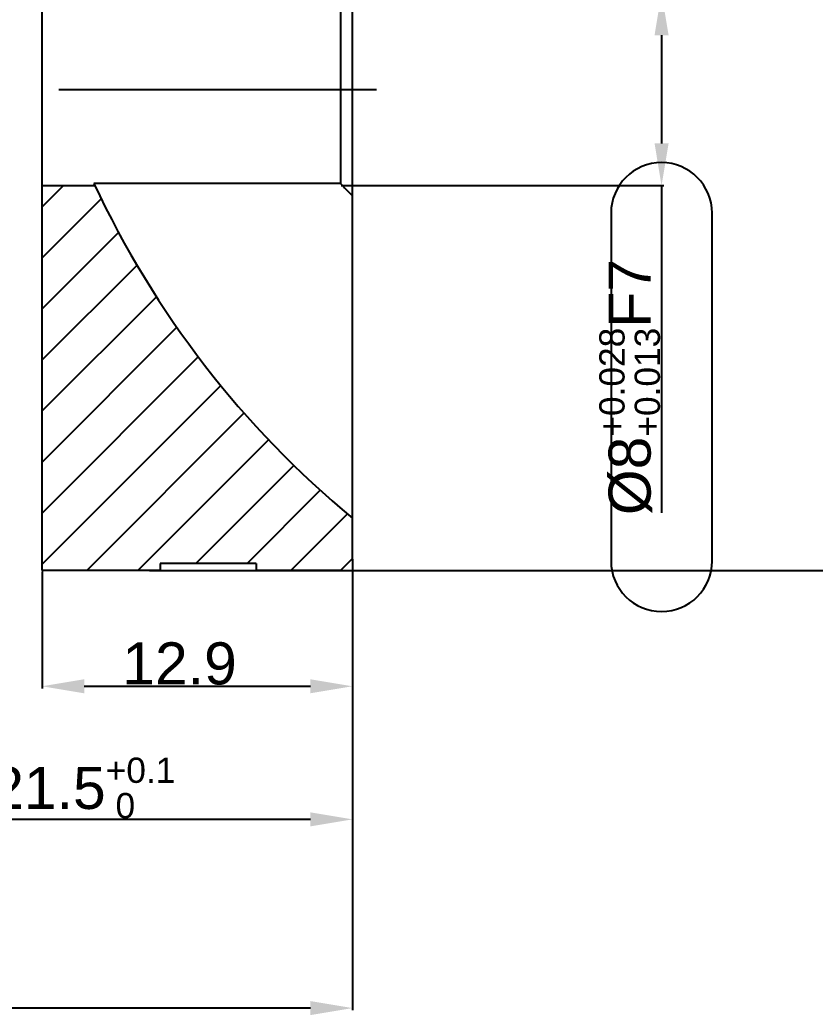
# Model space of a CAD drawing. Header units: millimetres. Extents: x -3183 to 3067, y 1033 to 2218.
# Drawn here: x 2814.7 to 2880.8, y 1693.5 to 1776.2 of the extents above; entities that cross this region are included whole.
import ezdxf

# ---------------------------------------------------------------- set-up
doc = ezdxf.new("R2010")
doc.units = ezdxf.units.MM
doc.linetypes.add('CENTER', pattern=[50.8, 31.75, -6.35, 6.35, -6.35])
doc.layers.add('BEMASSUNGEN', color=7, linetype='Continuous')
doc.layers.add('DEFAULT_1', color=7, linetype='CENTER')
doc.styles.get("Standard").update_dxf_attribs({"font": 'arial.ttf'})
doc.dimstyles.new('DIMSTYLE_1', dxfattribs={"dimtxt": 3.5, "dimasz": 3.5, "dimexe": 0.18, "dimexo": 0.0625, "dimgap": 0.09, "dimtad": 1, "dimdec": 3, "dimlfac": 0.5, "dimdsep": 46, "dimtxsty": 'Standard', "dimcen": 0.09, "dimadec": 0, "dimazin": 0, "dimtp": 0.3, "dimtm": 0.3, "dimtfac": 1, "dimtdec": 3, "dimtofl": 0, "dimtmove": 0, "dimatfit": 3, "dimfxl": 1, "dimtolj": 1, "dimarcsym": 0})
doc.dimstyles.new('DIMSTYLE_2', dxfattribs={"dimtxt": 3.5, "dimasz": 3.5, "dimexe": 0.18, "dimexo": 0.0625, "dimgap": 0.09, "dimtad": 1, "dimdec": 3, "dimlfac": 0.5, "dimdsep": 46, "dimtxsty": 'Standard', "dimcen": 0.09, "dimadec": 0, "dimazin": 0, "dimtp": 0.2, "dimtm": 0.2, "dimtfac": 1, "dimtdec": 3, "dimtofl": 0, "dimtmove": 0, "dimatfit": 3, "dimfxl": 1, "dimtolj": 1, "dimarcsym": 0})
doc.dimstyles.new('DIMSTYLE_3', dxfattribs={"dimtxt": 3.5, "dimasz": 3.5, "dimexe": 0.18, "dimexo": 0.0625, "dimgap": 0.09, "dimtad": 1, "dimlfac": 0.5, "dimdsep": 46, "dimtxsty": 'Standard', "dimcen": 0.09, "dimadec": 0, "dimazin": 0, "dimtol": 1, "dimtp": 0.1, "dimtfac": 0.6, "dimtofl": 0, "dimtmove": 0, "dimatfit": 3, "dimfxl": 1, "dimtolj": 1, "dimarcsym": 0})
doc.dimstyles.new('DIMSTYLE_4', dxfattribs={"dimtxt": 3.5, "dimasz": 3.5, "dimexe": 0.18, "dimexo": 0.0625, "dimgap": 0.09, "dimtad": 1, "dimdec": 3, "dimlfac": 0.5, "dimdsep": 46, "dimtxsty": 'Standard', "dimcen": 0.09, "dimadec": 0, "dimazin": 0, "dimtol": 1, "dimtp": 0.1, "dimtm": 0.1, "dimtfac": 1, "dimtdec": 3, "dimtofl": 0, "dimtmove": 0, "dimatfit": 3, "dimfxl": 1, "dimtolj": 1, "dimarcsym": 0})
doc.dimstyles.new('DIMSTYLE_7', dxfattribs={"dimtxt": 3.5, "dimasz": 3.5, "dimexe": 0.18, "dimexo": 0.0625, "dimgap": 0.09, "dimtad": 1, "dimdec": 4, "dimlfac": 0.5, "dimdsep": 46, "dimtxsty": 'Standard', "dimcen": 0.09, "dimadec": 0, "dimazin": 0, "dimtol": 1, "dimtp": 0.028, "dimtm": -0.013, "dimtfac": 0.6, "dimtdec": 4, "dimtofl": 0, "dimtmove": 0, "dimatfit": 3, "dimfxl": 1, "dimtolj": 1, "dimarcsym": 0})

# ---------------------------------------------------------------- blocks, each defined once
blk = doc.blocks.new('*D128')
at = {"layer": 'BEMASSUNGEN', "color": 0, "linetype": 'Continuous', "lineweight": -2, "transparency": 16777216}
for p, q in [((2718.319, 1731.429), (2718.319, 1693.915)), ((2842.319, 1731.396), (2842.319, 1693.915)), ((2838.819, 1694.095), (2721.819, 1694.095))]:
    blk.add_line(p, q, dxfattribs=at)
at = {"layer": 'BEMASSUNGEN', "color": 0, "linetype": 'Continuous', "transparency": 16777216}
for points in [[(2721.819, 1694.678), (2721.819, 1693.512), (2718.319, 1694.095)], [(2838.819, 1694.678), (2838.819, 1693.512), (2842.319, 1694.095)]]:
    blk.add_solid(points, dxfattribs=at)
at = {"layer": 'Defpoints', "color": 0, "linetype": 'Continuous', "transparency": 16777216}
for p in [(2718.319, 1731.492), (2842.319, 1731.459), (2718.319, 1694.095)]:
    blk.add_point(p, dxfattribs=at)
at = {"layer": 'BEMASSUNGEN', "color": 0, "linetype": 'Continuous', "transparency": 16777216, "insert": (2781.641, 1695.972), "char_height": 3.5, "attachment_point": 5}
blk.add_mtext('\\A1;62', dxfattribs=at)
blk = doc.blocks.new('*D130')
at = {"layer": 'BEMASSUNGEN', "color": 0, "linetype": 'Continuous', "lineweight": -2, "transparency": 16777216}
for p, q in [((2842.319, 1731.396), (2842.319, 1720.662)), ((2816.519, 1730.396), (2816.519, 1720.662)), ((2820.019, 1720.842), (2838.819, 1720.842))]:
    blk.add_line(p, q, dxfattribs=at)
at = {"layer": 'BEMASSUNGEN', "color": 0, "linetype": 'Continuous', "transparency": 16777216}
for points in [[(2820.019, 1721.425), (2820.019, 1720.259), (2816.519, 1720.842)], [(2838.819, 1721.425), (2838.819, 1720.259), (2842.319, 1720.842)]]:
    blk.add_solid(points, dxfattribs=at)
at = {"layer": 'Defpoints', "color": 0, "linetype": 'Continuous', "transparency": 16777216}
for p in [(2842.319, 1731.459), (2816.519, 1730.459), (2842.319, 1720.842)]:
    blk.add_point(p, dxfattribs=at)
at = {"layer": 'BEMASSUNGEN', "color": 0, "linetype": 'Continuous', "transparency": 16777216, "insert": (2827.943, 1722.719), "char_height": 3.5, "attachment_point": 5}
blk.add_mtext('\\A1;12.9', dxfattribs=at)
blk = doc.blocks.new('*D138')
at = {"layer": 'BEMASSUNGEN', "color": 0, "linetype": 'Continuous', "lineweight": -2, "transparency": 16777216}
for p, q in [((2799.319, 1736.758), (2799.319, 1709.6)), ((2842.319, 1730.396), (2842.319, 1709.6)), ((2838.819, 1709.78), (2802.819, 1709.78))]:
    blk.add_line(p, q, dxfattribs=at)
at = {"layer": 'BEMASSUNGEN', "color": 0, "linetype": 'Continuous', "transparency": 16777216}
for points in [[(2802.819, 1710.363), (2802.819, 1709.196), (2799.319, 1709.78)], [(2838.819, 1710.363), (2838.819, 1709.196), (2842.319, 1709.78)]]:
    blk.add_solid(points, dxfattribs=at)
at = {"layer": 'Defpoints', "color": 0, "linetype": 'Continuous', "transparency": 16777216}
for p in [(2799.319, 1736.821), (2842.319, 1730.459), (2799.319, 1709.78)]:
    blk.add_point(p, dxfattribs=at)
at = {"layer": 'BEMASSUNGEN', "color": 0, "linetype": 'Continuous', "transparency": 16777216, "insert": (2819.943, 1712.394), "char_height": 3.5, "attachment_point": 5}
blk.add_mtext('\\A1;21.5{\\H2.1;\\S+0.1^  0;}', dxfattribs=at)
blk = doc.blocks.new('*D139')
at = {"layer": 'BEMASSUNGEN', "color": 0, "linetype": 'Continuous', "lineweight": -2, "transparency": 16777216}
for p, q in [((2823.198, 1810.459), (2886.191, 1810.459)), ((2886.011, 1806.959), (2886.011, 1733.959)), ((2825.458, 1730.459), (2886.191, 1730.459))]:
    blk.add_line(p, q, dxfattribs=at)
at = {"layer": 'BEMASSUNGEN', "color": 0, "linetype": 'Continuous', "transparency": 16777216}
for points in [[(2885.428, 1806.959), (2886.595, 1806.959), (2886.011, 1810.459)], [(2885.428, 1733.959), (2886.595, 1733.959), (2886.011, 1730.459)]]:
    blk.add_solid(points, dxfattribs=at)
at = {"layer": 'Defpoints', "color": 0, "linetype": 'Continuous', "transparency": 16777216}
for p in [(2823.135, 1810.459), (2825.395, 1730.459), (2886.011, 1730.459)]:
    blk.add_point(p, dxfattribs=at)
at = {"layer": 'BEMASSUNGEN', "color": 0, "linetype": 'Continuous', "transparency": 16777216, "insert": (2884.037, 1771.469), "char_height": 3.5, "attachment_point": 5, "rotation": 90}
blk.add_mtext('\\A1;%%c40±0.1', dxfattribs=at)
blk = doc.blocks.new('*D140')
at = {"layer": 'BEMASSUNGEN', "color": 0, "linetype": 'Continuous', "lineweight": -2, "transparency": 16777216}
for p, q in [((2841.382, 1778.459), (2868.198, 1778.459)), ((2868.018, 1774.959), (2868.018, 1765.959)), ((2841.382, 1762.459), (2868.198, 1762.459)), ((2868.018, 1762.459), (2868.018, 1735.264))]:
    blk.add_line(p, q, dxfattribs=at)
at = {"layer": 'BEMASSUNGEN', "color": 0, "linetype": 'Continuous', "transparency": 16777216}
for points in [[(2867.435, 1774.959), (2868.601, 1774.959), (2868.018, 1778.459)], [(2867.435, 1765.959), (2868.601, 1765.959), (2868.018, 1762.459)]]:
    blk.add_solid(points, dxfattribs=at)
at = {"layer": 'Defpoints', "color": 0, "linetype": 'Continuous', "transparency": 16777216}
for p in [(2841.319, 1778.459), (2841.319, 1762.459), (2868.018, 1762.459)]:
    blk.add_point(p, dxfattribs=at)
at = {"layer": 'BEMASSUNGEN', "color": 0, "linetype": 'Continuous', "transparency": 16777216, "insert": (2865.363, 1745.71), "char_height": 3.5, "attachment_point": 5, "rotation": 90}
blk.add_mtext('\\A1;%%c8{\\H2.1;\\S+0.028^ +0.013;}F7', dxfattribs=at)

msp = doc.modelspace()

# ---------------------------------------------------------------- linework, layer by layer
at = {"color": 7, "linetype": 'Continuous'}
for p, q in [((2816.51929, 1730.45867), (2816.51929, 1810.42666)), ((2842.31929, 1731.45867), (2842.31929, 1809.42584)), ((2841.31929, 1778.29704), (2841.31929, 1762.62031)), ((2816.51929, 1762.45867), (2820.90383, 1762.45867)), ((2841.31929, 1762.62031), (2820.82816, 1762.62031)), ((2842.31929, 1731.45867), (2841.31929, 1730.45867)), ((2826.31929, 1730.45867), (2816.51929, 1730.45867)), ((2834.31929, 1731.05867), (2826.31929, 1731.05867)), ((2826.31929, 1731.05867), (2826.31929, 1730.45867)), ((2834.31929, 1731.05867), (2834.31929, 1730.45867)), ((2841.31929, 1730.45867), (2834.31929, 1730.45867))]:
    msp.add_line(p, q, dxfattribs=at)
at = {"color": 2, "linetype": 'Continuous'}
for p, q in [((2816.51929, 1760.69518), (2818.28278, 1762.45867)), ((2816.51929, 1756.45254), (2821.4617, 1761.39495)), ((2816.51929, 1752.2099), (2822.92128, 1758.61189)), ((2816.51929, 1747.96726), (2824.40886, 1755.85683)), ((2816.51929, 1743.72462), (2826.06857, 1753.2739)), ((2816.51929, 1739.48198), (2827.72828, 1750.69096)), ((2816.51929, 1735.23934), (2829.55064, 1748.27068)), ((2816.51929, 1730.9967), (2831.40293, 1745.88033)), ((2820.22391, 1730.45867), (2833.35205, 1743.58681)), ((2824.46655, 1730.45867), (2835.39266, 1741.38478)), ((2829.30919, 1731.05867), (2837.46447, 1739.21395)), ((2833.55183, 1731.05867), (2839.69213, 1737.19897)), ((2837.19447, 1730.45867), (2841.9198, 1735.184))]:
    msp.add_line(p, q, dxfattribs=at)
at = {"color": 7, "linetype": 'Continuous'}
msp.add_arc((2893.31929, 1796.45867), 80, 205.0228449, 230.3943476, dxfattribs=at)
at = {"color": 7, "linetype": 'Continuous', "start_tangent": (0.69985421, -0.71428571), "end_tangent": (0.70140709, -0.7127609)}
msp.add_spline([(2841.31929, 1762.62031), (2841.64829, 1762.2848), (2841.98166, 1761.94535), (2842.31929, 1761.60204)], degree=3, dxfattribs=at)
at = {"layer": 'BEMASSUNGEN', "color": 2, "linetype": 'Continuous'}
for p, q in [((2863.8181, 1760.16836), (2863.8181, 1731.25169)), ((2872.2181, 1731.25169), (2872.2181, 1760.16836))]:
    msp.add_line(p, q, dxfattribs=at)
for centre, start, end in [((2868.0181, 1760.16836), 0, 180), ((2868.0181, 1731.25169), 180, 0)]:
    msp.add_arc(centre, 4.2, start, end, dxfattribs=at)
at = {"layer": 'DEFAULT_1', "color": 2, "linetype": 'CENTER'}
msp.add_line((2716.31929, 1770.45867), (2844.31929, 1770.45867), dxfattribs=at)

# ---------------------------------------------------------------- dimensions: what is measured, and where the dimension line sits
at = {"layer": 'BEMASSUNGEN', "color": 2, "linetype": 'Continuous'}
dim = msp.add_linear_dim(base=(2886.01141, 1730.45867), p1=(2823.13529, 1810.45867), p2=(2825.39533, 1730.45867), angle=270, text='%%c<>', dimstyle='DIMSTYLE_4', dxfattribs=at)
dim.commit()
dim.dimension.update_dxf_attribs({"geometry": '*D139', "text_midpoint": (2886.01141, 1771.46858), "dimtype": 160})
dim = msp.add_linear_dim(base=(2868.0181, 1762.45867), p1=(2841.31929, 1778.45867), p2=(2841.31929, 1762.45867), angle=270, text='%%c<>', dimstyle='DIMSTYLE_7', override={"dimpost": '<>F7'}, dxfattribs=at)
dim.commit()
dim.dimension.update_dxf_attribs({"geometry": '*D140', "text_midpoint": (2868.0181, 1745.71003), "dimtype": 160})
for base, p1, p2, dimstyle, picture, middle in [((2799.31929, 1709.77959), (2842.31929, 1730.45867), (2799.31929, 1736.82071), 'DIMSTYLE_3', '*D138', (2819.943, 1709.77959)), ((2718.31929, 1694.09492), (2842.31929, 1731.45867), (2718.31929, 1731.49151), 'DIMSTYLE_1', '*D128', (2781.64083, 1694.09492))]:
    dim = msp.add_linear_dim(base=base, p1=p1, p2=p2, angle=180, dimstyle=dimstyle, dxfattribs=at)
    dim.commit()
    dim.dimension.update_dxf_attribs({"geometry": picture, "text_midpoint": middle, "dimtype": 160})
dim = msp.add_linear_dim(base=(2842.31929, 1720.84193), p1=(2816.51929, 1730.45867), p2=(2842.31929, 1731.45867), dimstyle='DIMSTYLE_2', dxfattribs=at)
dim.commit()
dim.dimension.update_dxf_attribs({"geometry": '*D130', "text_midpoint": (2827.94271, 1720.84193), "dimtype": 160})

doc.saveas('drawing.dxf')
